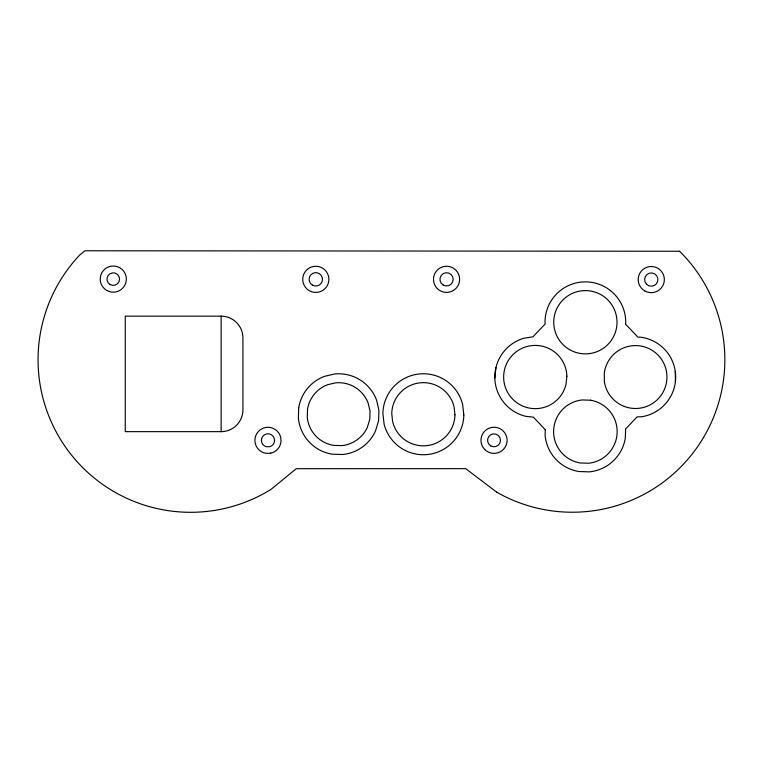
<?xml version="1.0" encoding="UTF-8"?>
<svg xmlns="http://www.w3.org/2000/svg" width="763" height="763" viewBox="0 0 763 763"><rect width="100%" height="100%" fill="white"/><g stroke="black" fill="none" stroke-linecap="round" stroke-linejoin="round"><path stroke-width="1.14" d="M494.834 378.047L495.95 367.556M221.136 316.149L125.246 316.149L125.246 431.648L221.136 431.648A21.793 21.793 0 0 0 242.93 409.855L242.93 337.942A21.793 21.793 0 0 0 221.136 316.149L221.136 431.648M679.604 251.256L84.951 250.769L79.533 255.195A152.543 152.543 0 0 0 270.884 489.465L296.302 468.692L465.707 468.644L496.732 492.192M675.274 371.323L675.398 381.815M496.732 492.192A152.543 152.543 0 0 0 724.85 359.688L724.85 358.887A152.543 152.543 0 0 0 679.604 251.256M298.714 407.709L298.39 418.277A40.468 40.468 0 0 0 332.124 454.185L342.682 454.51A40.468 40.468 0 0 0 375.539 430.885L378.591 420.775L378.925 410.217L376.512 399.926A40.468 40.468 0 0 0 334.623 373.975L324.342 376.388A40.468 40.468 0 0 0 298.714 407.709M307.527 409.159L307.27 417.38A31.541 31.541 0 0 0 333.565 445.373L341.795 445.63A31.541 31.541 0 0 0 367.404 427.213L369.788 419.335L370.045 411.104L368.157 403.083A31.541 31.541 0 0 0 335.52 382.854L327.499 384.743A31.541 31.541 0 0 0 307.527 409.159M545.297 429.731L545.116 435.654A40.468 40.468 0 0 0 578.869 471.534L589.427 471.858A40.468 40.468 0 0 0 625.317 438.105L625.603 428.987L637.105 416.856L641.216 416.808A40.181 40.181 0 0 0 640.271 337.141L637.916 337.17L625.498 324.103L625.746 322.234A40.372 40.372 0 0 0 585.383 281.871A40.372 40.372 0 0 0 545.011 322.234L545.24 323.932L532.927 336.826L523.819 338.257A40.429 40.429 0 0 0 525.774 416.34L533.404 417.151L545.297 429.731M566.871 376.245L565.993 384.457A31.617 31.617 0 0 1 515.55 401.758A31.617 31.617 0 0 1 521.186 348.729A31.617 31.617 0 0 1 566.871 376.245M274.546 440.919L274.222 442.34A6.552 6.552 0 0 1 269.387 446.765L266.001 446.613A6.552 6.552 0 0 1 261.585 438.935A6.552 6.552 0 0 1 268.834 433.87A6.552 6.552 0 0 1 274.518 440.652L274.546 440.919M270.789 453.136L267.393 453.422A13.076 13.076 0 0 1 254.909 440.919A13.076 13.076 0 0 1 266.277 427.394A13.076 13.076 0 0 1 280.746 437.542L281.042 440.947A13.076 13.076 0 0 1 270.789 453.136M590.495 400.213L582.198 399.955A31.808 31.808 0 0 0 580.261 462.988L588.559 463.246A31.808 31.808 0 0 0 590.495 400.213M463.828 414.967L462.636 404.476A40.477 40.477 0 0 0 382.883 413.517L384.075 424.018A40.477 40.477 0 0 0 463.828 414.967M454.958 414.814L454.023 406.612A31.607 31.607 0 0 0 391.753 413.68L392.687 421.872A31.607 31.607 0 0 0 454.958 414.814M604.363 381.51L604.267 373.298A31.464 31.464 0 0 1 652.088 350.303A31.464 31.464 0 0 1 652.718 403.369A31.464 31.464 0 0 1 604.363 381.51M569.56 349.635A31.636 31.636 0 0 0 617.019 322.234A31.636 31.636 0 0 0 569.56 294.833A31.636 31.636 0 0 0 569.56 349.635M110.13 284.542A6.285 6.285 0 0 0 119.562 279.096A6.285 6.285 0 0 0 110.13 273.659A6.285 6.285 0 0 0 110.13 284.542M312.458 285.133A6.686 6.686 0 0 0 322.491 279.344A6.686 6.686 0 0 0 312.458 273.545A6.686 6.686 0 0 0 312.458 285.133M443.246 285.076A6.629 6.629 0 0 0 453.184 279.344A6.629 6.629 0 0 0 443.246 273.602A6.629 6.629 0 0 0 443.246 285.076M646.566 284.284A6.657 6.657 0 0 0 657.696 281.309A6.657 6.657 0 0 0 649.551 273.154A6.657 6.657 0 0 0 646.566 284.284M490.8 445.916A6.466 6.466 0 0 0 500.499 440.318A6.466 6.466 0 0 0 490.8 434.719A6.466 6.466 0 0 0 490.8 445.916M484.791 449.56A13.076 13.076 0 0 0 506.661 443.704A13.076 13.076 0 0 0 490.647 427.69A13.076 13.076 0 0 0 484.791 449.56M644.735 290.903A13.076 13.076 0 0 0 664.344 279.582A13.076 13.076 0 0 0 644.735 268.261A13.076 13.076 0 0 0 644.735 290.903M106.744 290.426A13.076 13.076 0 0 0 126.353 279.096A13.076 13.076 0 0 0 106.744 267.775A13.076 13.076 0 0 0 106.744 290.426M306.554 288.586A13.076 13.076 0 0 0 328.433 282.72A13.076 13.076 0 0 0 312.42 266.707A13.076 13.076 0 0 0 306.554 288.586M437.313 288.586A13.076 13.076 0 0 0 459.192 282.72A13.076 13.076 0 0 0 443.179 266.707A13.076 13.076 0 0 0 437.313 288.586"/></g></svg>
